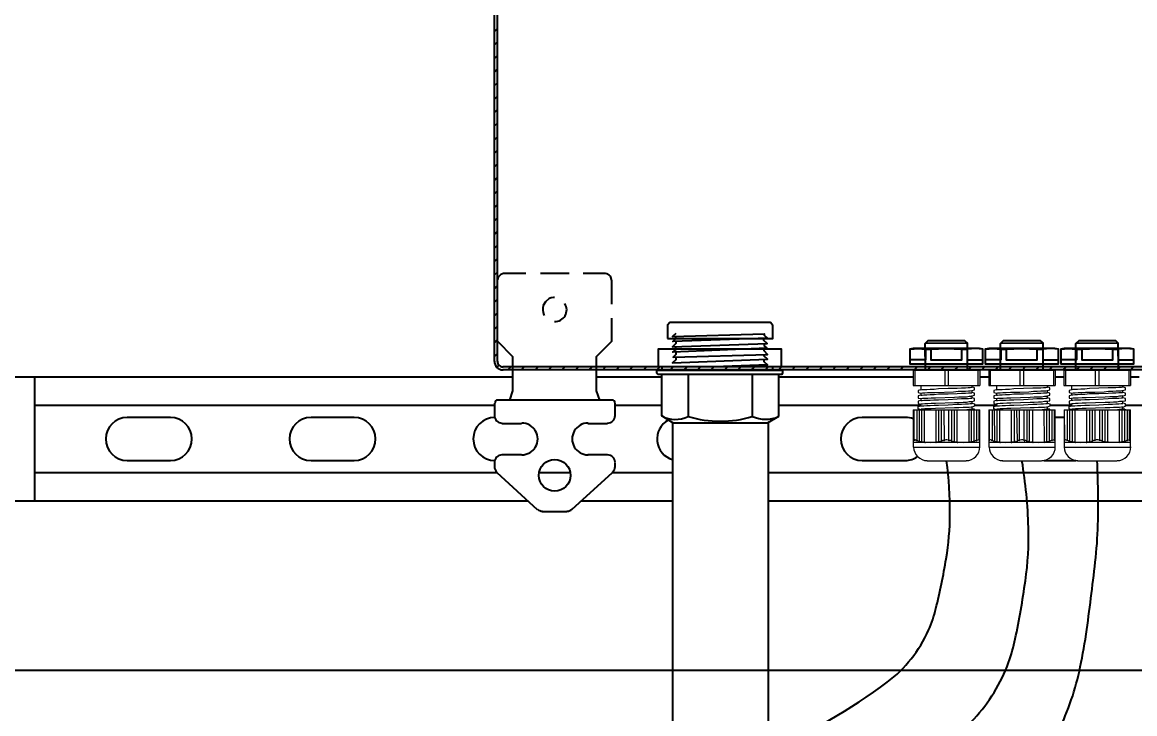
# Model space of a CAD drawing. Header units: feet. Extents: x -18 to 2540, y -48 to 1440.
# Drawn here: x 2195.452 to 2197.355, y 1385.466 to 1386.648 of the extents above; entities that cross this region are included whole.
import ezdxf
from ezdxf.enums import TextEntityAlignment as Align

# ---------------------------------------------------------------- set-up
doc = ezdxf.new("R2018")
doc.units = ezdxf.units.FT
doc.header["$MEASUREMENT"] = 0
doc.layers.get('Defpoints').update_dxf_attribs({"color": 5})
for name, color, linetype in [('E-CABL-24V', 1, '24V'), ('E-COND-PVC', 4, 'Continuous'), ('E-DETL', 7, 'Continuous'), ('E-DIM', 1, 'Continuous'), ('E-EQPM-CAB', 5, 'Continuous'), ('E-EQPM-HRDW', 230, 'Continuous'), ('G-ANNO-TEXT', 1, 'Continuous')]:
    doc.layers.add(name, color=color, linetype=linetype)
doc.styles.add('NEI-A', font='arial.ttf')
doc.linetypes.add('24V', pattern='A,1,-0.2,["24V",Standard,S=0.1,R=0,X=-0.125,Y=-0.05],-0.2', length=1.4)
doc.dimstyles.new('NEI-A', dxfattribs={"dimtxt": 0.1, "dimasz": 0.125, "dimexe": 0.0625, "dimexo": 0.0625, "dimgap": 0.0625, "dimtad": 0, "dimtih": 1, "dimtoh": 1, "dimdec": 4, "dimzin": 3, "dimdsep": 46, "dimlunit": 4, "dimtxsty": 'NEI-A', "dimcen": 0, "dimadec": 0, "dimazin": 0, "dimtfac": 0.75, "dimtdec": 4, "dimtofl": 0, "dimtmove": 0, "dimatfit": 3, "dimfxl": 1, "dimfrac": 1, "dimtolj": 1, "dimtzin": 0, "dimarcsym": 0})

# ---------------------------------------------------------------- blocks, each defined once
blk = doc.blocks.new('*D20')
at = {"layer": 'Defpoints', "color": 0, "transparency": 16777216}
for p in [(2196.151, 1389.1481), (2191.992, 1381.29), (2193.8209, 1381.29)]:
    blk.add_point(p, dxfattribs=at)
at = {"layer": 'E-DIM', "color": 0, "lineweight": -2, "transparency": 16777216}
for p, q in [((2196.0885, 1389.1481), (2191.9295, 1389.1481)), ((2191.992, 1389.0231), (2191.992, 1385.3568)), ((2191.992, 1381.415), (2191.992, 1385.0812)), ((2193.7584, 1381.29), (2191.9295, 1381.29))]:
    blk.add_line(p, q, dxfattribs=at)
at = {"layer": 'E-DIM', "color": 0, "transparency": 16777216}
for points in [[(2191.9712, 1389.0231), (2192.0128, 1389.0231), (2191.992, 1389.1481)], [(2191.9712, 1381.415), (2192.0128, 1381.415), (2191.992, 1381.29)]]:
    blk.add_solid(points, dxfattribs=at)
at = {"layer": 'E-DIM', "color": 0, "transparency": 16777216, "insert": (2191.992, 1385.219), "char_height": 0.1, "attachment_point": 5, "style": 'NEI-A'}
blk.add_mtext('\\A1;7{\\H0.75x;\\S7#8;}"', dxfattribs=at)
blk = doc.blocks.new('DETAIL_TITLE')
at = {"style": 'NEI-A', "flags": 8}
blk.add_attdef('#', text='', height=0.25, dxfattribs=at).set_placement((0.5922, -0.5109), align=Align.MIDDLE_CENTER)
at = {"lineweight": 30, "flags": 104}
blk.add_attdef('DETAIL_TITLE', text='', height=0.25, dxfattribs=at).set_placement((0.9099, -0.52514), align=Align.BOTTOM_LEFT)
at = {"style": 'NEI-A'}
for tag, p in [('SCALE:', (0.93865, -0.73792)), ('1"_=_', (1.5474, -0.73792))]:
    blk.add_attdef(tag, text='', height=0.1094, dxfattribs=at).set_placement(p, align=Align.BOTTOM_LEFT)

msp = doc.modelspace()

# ---------------------------------------------------------------- linework, layer by layer
at = {"layer": 'E-CABL-24V'}
for points in [[(2195.623227, 1383.985669, -0.0084246), (2195.625546, 1384.155801, -0.01290501), (2195.631796, 1384.266712, -0.00513104), (2195.650479, 1384.468428, -0.00879406), (2195.664654, 1384.585779, -0.08041995), (2195.731276, 1384.802462, -0.09102066), (2195.851158, 1384.963366, -0.03799067), (2195.993045, 1385.076468, -0.04612688), (2196.123934, 1385.1488, -0.00161118), (2196.299033, 1385.224787, -0.0018994), (2196.448011, 1385.288199, -0.0038689), (2196.572556, 1385.339522, 0.00310126), (2196.728027, 1385.403311, 0.06183696), (2196.931775, 1385.519717, 0.12940314), (2197.002379, 1385.608682, 0.04286453), (2197.014924, 1385.645573, 0.01917066), (2197.032529, 1385.730771, 0.04037635), (2197.039016, 1385.807144, 0.03400111), (2197.033201, 1385.897934)], [(2195.950581, 1383.985669, -0.0084246), (2195.9529, 1384.155801, -0.01290501), (2195.959149, 1384.266712, -0.00513104), (2195.977833, 1384.468428, -0.00879406), (2195.992007, 1384.585779, -0.08041995), (2196.05863, 1384.802462, -0.09102066), (2196.178511, 1384.963366, -0.03799067), (2196.318776, 1385.075174, -0.04497931), (2196.451288, 1385.1488, -0.00568032), (2196.618129, 1385.220499, 0.00602555), (2196.775365, 1385.288199, 0.00399669), (2196.889612, 1385.340128, 0.00488336), (2196.982347, 1385.384283, 0.09224003), (2197.080163, 1385.456823, 0.09975921), (2197.13909, 1385.552962, 0.03673916), (2197.150632, 1385.593473, 0.01534083), (2197.168021, 1385.692727, 0.04279396), (2197.173264, 1385.784234, 0.0343129), (2197.162211, 1385.897934)], [(2196.277934, 1383.985669, -0.0084246), (2196.280253, 1384.155801, -0.01290501), (2196.286503, 1384.266712, -0.00513104), (2196.305186, 1384.468428, -0.00879406), (2196.319361, 1384.585779, -0.08041995), (2196.390953, 1384.818627, -0.10651907), (2196.505865, 1384.963366, -0.02262789), (2196.636298, 1385.060944, -0.02203508), (2196.778641, 1385.1488, -0.00529181), (2196.907097, 1385.218697, 0.00623014), (2197.016095, 1385.278272, 0.01323042), (2197.128455, 1385.345491, 0.02579117), (2197.183257, 1385.38438, 0.11252379), (2197.224366, 1385.435428, 0.06282545), (2197.261899, 1385.54559, 0.01559396), (2197.272976, 1385.609463, 0.00814293), (2197.288356, 1385.732628, 0.02315328), (2197.292299, 1385.796509, 0.01460438), (2197.290893, 1385.897934)]]:
    msp.add_lwpolyline(points, format="xyb", dxfattribs=at)
at = {"layer": 'E-COND-PVC', "color": 111}
for points in [[(2196.564316, 1385.963254), (2196.564316, 1383.328344)], [(2196.728027, 1385.963245), (2196.728027, 1383.328344)]]:
    msp.add_lwpolyline(points, dxfattribs=at)
at = {"layer": 'E-DETL', "ltscale": 0.05}
for points in [[(2196.555734, 1386.107602), (2196.73619, 1386.107602), (2196.73619, 1386.129573), (2196.731875, 1386.134644), (2196.559852, 1386.134644), (2196.55596, 1386.130262), (2196.555734, 1386.107602)], [(2196.570314, 1386.115866), (2196.564447, 1386.11066), (2196.720937, 1386.115612), (2196.721015, 1386.113126), (2196.726679, 1386.108279), (2196.564947, 1386.102493), (2196.570087, 1386.107373), (2196.569978, 1386.110835)], [(2196.570269, 1386.102683), (2196.570344, 1386.098705), (2196.564626, 1386.093183), (2196.726486, 1386.098854), (2196.720724, 1386.104288), (2196.720589, 1386.108061)], [(2196.540618, 1386.059126), (2196.540618, 1386.089785), (2196.750466, 1386.089785), (2196.750466, 1386.059033), (2196.540618, 1386.059126)], [(2196.720918, 1386.098659), (2196.721014, 1386.094834), (2196.725835, 1386.090847), (2196.564962, 1386.083941), (2196.570403, 1386.088505), (2196.570232, 1386.09338)], [(2196.570052, 1386.084159), (2196.570081, 1386.080037), (2196.565312, 1386.075538), (2196.7268, 1386.080277), (2196.720997, 1386.086162), (2196.720992, 1386.090639)], [(2196.570099, 1386.075679), (2196.570101, 1386.070767), (2196.56462, 1386.066084), (2196.726939, 1386.071862), (2196.721048, 1386.077135), (2196.720961, 1386.080105)], [(2196.720869, 1386.071646), (2196.720869, 1386.068203), (2196.726861, 1386.062498), (2196.636326, 1386.059083)], [(2196.539254, 1386.046024), (2196.537676, 1386.047929), (2196.537675, 1386.053416)], [(2196.537675, 1386.053416), (2196.753389, 1386.053416)], [(2196.751587, 1386.046024), (2196.539254, 1386.046024)], [(2196.564811, 1385.962941), (2196.545918, 1385.974909), (2196.545918, 1386.046024)], [(2196.545991, 1386.059132), (2196.545992, 1386.053417)], [(2196.591184, 1386.046024), (2196.591184, 1385.974173)], [(2196.700924, 1386.046024), (2196.700924, 1385.974218)], [(2196.735249, 1386.05904), (2196.735249, 1386.05344)], [(2196.745739, 1386.046024), (2196.745739, 1385.974135)], [(2196.751587, 1386.046024), (2196.753389, 1386.04859), (2196.753389, 1386.053442)], [(2196.745739, 1385.974135), (2196.727532, 1385.962941)]]:
    msp.add_lwpolyline(points, dxfattribs=at)
at = {"layer": 'E-DETL'}
msp.add_lwpolyline([(2196.564811, 1385.962941), (2196.727532, 1385.962941)], dxfattribs=at)
at = {"layer": 'E-DETL', "ltscale": 0.05}
for centre, radius, start, end in [((2196.569273, 1386.01895), 0.049851, 242.062358, 296.074281), ((2196.645982, 1386.150079), 0.184243, 252.697331, 287.349594), ((2196.723421, 1386.02243), 0.053202, 244.984842, 294.803435)]:
    msp.add_arc(centre, radius, start, end, dxfattribs=at)
at = {"layer": 'E-EQPM-CAB', "lineweight": 25}
msp.add_line((2196.460843, 1386.002059), (2196.265036, 1386.002059), dxfattribs=at)
at = {"layer": 'E-EQPM-CAB', "lineweight": 0}
for p, q in [((2196.976227, 1385.985687), (2197.090175, 1385.985687)), ((2197.105237, 1385.985687), (2197.219185, 1385.985687))]:
    msp.add_line(p, q, dxfattribs=at)
at = {"layer": 'E-EQPM-CAB', "lineweight": 25}
for points in [[(2196.259797, 1386.068201), (2196.259797, 1389.133658), (2196.274204, 1389.148065), (2198.823622, 1389.148065)], [(2196.265036, 1386.068201), (2196.265036, 1389.133658)], [(2196.259797, 1386.632701), (2196.265036, 1386.63794)], [(2196.259797, 1386.60978), (2196.265036, 1386.615019)], [(2196.259797, 1386.586205), (2196.265036, 1386.591444)], [(2196.259797, 1386.563285), (2196.265036, 1386.568524)], [(2196.259797, 1386.540364), (2196.265036, 1386.544948)], [(2196.259797, 1386.516789), (2196.265036, 1386.522028)], [(2196.259797, 1386.493868), (2196.265036, 1386.499107)], [(2196.259797, 1386.470948), (2196.265036, 1386.475532)], [(2196.259797, 1386.447372), (2196.265036, 1386.452611)], [(2196.259797, 1386.424452), (2196.265036, 1386.429691)], [(2196.259797, 1386.400876), (2196.265036, 1386.406115)], [(2196.259797, 1386.377956), (2196.265036, 1386.383195)], [(2196.259797, 1386.355035), (2196.265036, 1386.360274)], [(2196.259797, 1386.33146), (2196.265036, 1386.336699)], [(2196.259797, 1386.308539), (2196.265036, 1386.313778)], [(2196.259797, 1386.285619), (2196.265036, 1386.290858)], [(2196.259797, 1386.262043), (2196.265036, 1386.267282)], [(2196.259797, 1386.239123), (2196.265036, 1386.244362)], [(2196.259797, 1386.216202), (2196.265036, 1386.220786)], [(2196.313496, 1386.218822), (2196.275514, 1386.218822), (2196.273549, 1386.218167), (2196.27093, 1386.216857), (2196.26962, 1386.215547), (2196.267655, 1386.214238), (2196.266346, 1386.212273), (2196.265036, 1386.208344)], [(2196.387497, 1386.218822), (2196.338382, 1386.218822)], [(2196.460843, 1386.166432), (2196.460843, 1386.205724), (2196.460188, 1386.208344), (2196.458878, 1386.212273), (2196.457568, 1386.214238), (2196.456259, 1386.215547), (2196.452329, 1386.218167), (2196.44971, 1386.218822), (2196.411727, 1386.218822)], [(2196.259797, 1386.192627), (2196.265036, 1386.197866)], [(2196.362612, 1386.177565), (2196.360647, 1386.177565), (2196.356718, 1386.17691), (2196.353444, 1386.1756), (2196.346895, 1386.170361), (2196.342966, 1386.163812), (2196.342311, 1386.159883), (2196.342311, 1386.155954), (2196.342966, 1386.152025), (2196.344275, 1386.148096), (2196.34493, 1386.146786)], [(2196.259797, 1386.169706), (2196.265036, 1386.174945)], [(2196.259797, 1386.146131), (2196.265036, 1386.15137)], [(2196.434648, 1386.076714), (2196.460843, 1386.102909), (2196.460843, 1386.142202)], [(2196.259797, 1386.12321), (2196.265036, 1386.128449)], [(2196.259797, 1386.10029), (2196.265036, 1386.105529)], [(2196.265036, 1386.102909), (2196.290576, 1386.076714)], [(2196.259797, 1386.076714), (2196.265036, 1386.081953)], [(2197.08952, 1386.090467), (2196.976227, 1386.090467), (2196.970333, 1386.089157), (2196.970333, 1386.064272), (2197.095414, 1386.064272), (2197.095414, 1386.089157), (2197.08952, 1386.090467)], [(2196.970333, 1386.089157), (2196.977537, 1386.089812), (2196.984086, 1386.090467), (2196.997183, 1386.089157), (2197.006351, 1386.089157), (2197.006351, 1386.070821), (2197.059396, 1386.070821), (2197.059396, 1386.089157), (2197.068564, 1386.089157), (2197.068564, 1386.070821), (2197.095414, 1386.070821)], [(2196.997183, 1386.089157), (2196.997183, 1386.070821), (2196.970333, 1386.070821)], [(2196.997183, 1386.053794), (2196.996528, 1386.09898)], [(2197.006351, 1386.089157), (2197.019449, 1386.089812), (2197.033201, 1386.090467), (2197.059396, 1386.089157)], [(2197.095414, 1386.089157), (2197.082316, 1386.090467), (2197.075768, 1386.089812), (2197.068564, 1386.089157)], [(2197.069219, 1386.053794), (2197.069219, 1386.099635)], [(2197.21853, 1386.090467), (2197.105237, 1386.090467), (2197.099343, 1386.089157), (2197.099343, 1386.064272), (2197.224424, 1386.064272), (2197.224424, 1386.089157), (2197.21853, 1386.090467)], [(2197.099343, 1386.089157), (2197.105892, 1386.089812), (2197.113095, 1386.090467), (2197.126193, 1386.089157), (2197.135361, 1386.089157), (2197.135361, 1386.070821), (2197.188406, 1386.070821), (2197.188406, 1386.089157), (2197.197574, 1386.089157), (2197.197574, 1386.070821), (2197.224424, 1386.070821)], [(2197.126193, 1386.089157), (2197.126193, 1386.070821), (2197.099343, 1386.070821)], [(2197.125538, 1386.053794), (2197.125538, 1386.09898)], [(2197.135361, 1386.089157), (2197.148458, 1386.089812), (2197.162211, 1386.090467), (2197.188406, 1386.089157)], [(2197.224424, 1386.089157), (2197.211326, 1386.090467), (2197.204123, 1386.089812), (2197.197574, 1386.089157)], [(2197.198229, 1386.053794), (2197.198229, 1386.099635)], [(2197.34754, 1386.090467), (2197.234247, 1386.090467), (2197.228353, 1386.089157), (2197.228353, 1386.064272), (2197.353433, 1386.064272), (2197.353433, 1386.089157), (2197.34754, 1386.090467)], [(2197.228353, 1386.089157), (2197.24145, 1386.090467), (2197.247999, 1386.089812), (2197.255203, 1386.089157), (2197.264371, 1386.089157), (2197.264371, 1386.070821), (2197.317415, 1386.070821), (2197.317415, 1386.089157), (2197.326584, 1386.089157), (2197.326584, 1386.070821), (2197.353433, 1386.070821)], [(2197.255203, 1386.089157), (2197.255203, 1386.070821), (2197.228353, 1386.070821)], [(2197.254548, 1386.053794), (2197.254548, 1386.09898)], [(2197.264371, 1386.089157), (2197.290566, 1386.090467), (2197.304318, 1386.089812), (2197.317415, 1386.089157)], [(2197.327239, 1386.053794), (2197.326584, 1386.099635)], [(2197.353433, 1386.089157), (2197.346885, 1386.089812), (2197.339681, 1386.090467), (2197.326584, 1386.089157)], [(2196.290576, 1386.076714), (2196.290576, 1386.017776), (2196.285337, 1386.002059)], [(2196.439887, 1386.002059), (2196.434648, 1386.017776), (2196.434648, 1386.076714)], [(2196.263726, 1386.058378), (2196.267655, 1386.061652)], [(2198.823622, 1386.059033), (2196.274204, 1386.059033)], [(2198.823622, 1386.053794), (2196.274204, 1386.053794)], [(2196.282717, 1386.053794), (2196.287956, 1386.059033)], [(2196.305638, 1386.053794), (2196.310877, 1386.059033)], [(2196.329213, 1386.053794), (2196.334452, 1386.059033)], [(2196.352134, 1386.053794), (2196.357373, 1386.059033)], [(2196.375054, 1386.053794), (2196.380293, 1386.059033)], [(2196.39863, 1386.053794), (2196.403869, 1386.059033)], [(2196.42155, 1386.053794), (2196.426789, 1386.059033)], [(2196.445126, 1386.053794), (2196.44971, 1386.059033)], [(2196.468046, 1386.053794), (2196.473285, 1386.059033)], [(2196.490967, 1386.053794), (2196.496206, 1386.059033)], [(2196.514542, 1386.053794), (2196.519781, 1386.059033)], [(2196.537463, 1386.053794), (2196.542702, 1386.059033)], [(2196.560383, 1386.053794), (2196.565622, 1386.059033)], [(2196.583959, 1386.053794), (2196.589198, 1386.059033)], [(2196.606879, 1386.053794), (2196.612118, 1386.059033)], [(2196.6298, 1386.053794), (2196.635039, 1386.059033)], [(2196.653375, 1386.053794), (2196.658614, 1386.059033)], [(2196.676296, 1386.053794), (2196.681535, 1386.059033)], [(2196.699216, 1386.053794), (2196.704455, 1386.059033)], [(2196.722791, 1386.053794), (2196.72803, 1386.059033)], [(2196.745712, 1386.053794), (2196.750951, 1386.059033)], [(2196.769287, 1386.053794), (2196.773872, 1386.059033)], [(2196.792208, 1386.053794), (2196.797447, 1386.059033)], [(2196.815128, 1386.053794), (2196.820367, 1386.059033)], [(2196.838704, 1386.053794), (2196.843288, 1386.059033)], [(2196.861624, 1386.053794), (2196.866863, 1386.059033)], [(2196.884545, 1386.053794), (2196.889784, 1386.059033)], [(2196.907465, 1386.053794), (2196.912704, 1386.059033)], [(2196.931041, 1386.053794), (2196.93628, 1386.059033)], [(2196.953961, 1386.053794), (2196.9592, 1386.059033)], [(2196.977537, 1386.053794), (2196.982776, 1386.059033)], [(2197.000457, 1386.053794), (2197.005696, 1386.059033)], [(2197.023378, 1386.053794), (2197.028617, 1386.059033)], [(2197.046953, 1386.053794), (2197.052192, 1386.059033)], [(2197.069874, 1386.053794), (2197.075113, 1386.059033)], [(2197.093449, 1386.053794), (2197.098033, 1386.059033)], [(2197.11637, 1386.053794), (2197.121609, 1386.059033)], [(2197.13929, 1386.053794), (2197.144529, 1386.059033)], [(2197.162866, 1386.053794), (2197.16745, 1386.059033)], [(2197.185786, 1386.053794), (2197.191025, 1386.059033)], [(2197.208707, 1386.053794), (2197.213946, 1386.059033)], [(2197.232282, 1386.053794), (2197.237521, 1386.059033)], [(2197.255203, 1386.053794), (2197.260442, 1386.059033)], [(2197.278123, 1386.053794), (2197.283362, 1386.059033)], [(2197.301699, 1386.053794), (2197.306938, 1386.059033)], [(2197.324619, 1386.053794), (2197.329858, 1386.059033)], [(2197.34754, 1386.053794), (2197.352779, 1386.059033)], [(2196.259797, 1385.99682), (2196.259797, 1385.975209)], [(2196.466082, 1385.975209), (2196.466082, 1385.99682)], [(2196.272239, 1385.962112), (2196.306293, 1385.962112)], [(2196.419586, 1385.962112), (2196.452984, 1385.962112)], [(2196.259797, 1385.895315), (2196.259797, 1385.888111)], [(2196.306293, 1385.908412), (2196.272239, 1385.908412)], [(2196.452984, 1385.908412), (2196.419586, 1385.908412)], [(2196.466082, 1385.888111), (2196.466082, 1385.895315)], [(2196.263726, 1385.878288), (2196.333143, 1385.814766)], [(2196.392081, 1385.814766), (2196.461497, 1385.878288)], [(2196.341656, 1385.811491), (2196.383568, 1385.811491)]]:
    msp.add_lwpolyline(points, dxfattribs=at)
for points in [[(2197.069219, 1386.099635), (2196.996528, 1386.09898), (2197.001767, 1386.104219), (2197.06398, 1386.104219)], [(2197.198229, 1386.099635), (2197.125538, 1386.09898), (2197.130777, 1386.104219), (2197.19299, 1386.104219)], [(2197.326584, 1386.099635), (2197.254548, 1386.09898), (2197.259787, 1386.104219), (2197.322, 1386.104219)]]:
    msp.add_lwpolyline(points, close=True, dxfattribs=at)
at = {"layer": 'E-EQPM-CAB', "lineweight": 0}
for points in [[(2196.712968, 1386.053794), (2196.579374, 1386.053794)], [(2197.03582, 1386.052484), (2196.976227, 1386.052484), (2196.976227, 1386.026944), (2197.090175, 1386.026944)], [(2197.0869, 1386.053794), (2196.978847, 1386.053794)], [(2196.978847, 1386.052484), (2196.978847, 1386.026944)], [(2197.030581, 1386.026944), (2197.030581, 1386.052484)], [(2197.03582, 1386.052484), (2197.0869, 1386.053139), (2197.0869, 1386.026944)], [(2197.03582, 1386.052484), (2197.03582, 1386.026944)], [(2197.0869, 1386.053139), (2197.090175, 1386.053139), (2197.090175, 1386.026944)], [(2197.16483, 1386.052484), (2197.105237, 1386.052484), (2197.105237, 1386.026944), (2197.219185, 1386.026944)], [(2197.21591, 1386.053794), (2197.107856, 1386.053794)], [(2197.107856, 1386.052484), (2197.107856, 1386.026944)], [(2197.158936, 1386.026944), (2197.158936, 1386.052484)], [(2197.16483, 1386.052484), (2197.21591, 1386.053139), (2197.21591, 1386.026944)], [(2197.16483, 1386.052484), (2197.16483, 1386.026944)], [(2197.21591, 1386.053139), (2197.219185, 1386.053139), (2197.219185, 1386.026944)], [(2197.29384, 1386.052484), (2197.233592, 1386.052484), (2197.233592, 1386.026944), (2197.34754, 1386.026944)], [(2197.34492, 1386.053794), (2197.236866, 1386.053794)], [(2197.236866, 1386.052484), (2197.236866, 1386.026944)], [(2197.287946, 1386.026944), (2197.287946, 1386.052484)], [(2197.29384, 1386.052484), (2197.34492, 1386.053139), (2197.34492, 1386.026944)], [(2197.29384, 1386.052484), (2197.29384, 1386.026944)], [(2197.34492, 1386.053139), (2197.34754, 1386.053139), (2197.34754, 1386.026944)], [(2196.989324, 1386.026944), (2196.989324, 1386.019741), (2196.98474, 1386.018431), (2196.98474, 1386.015157), (2196.989324, 1386.013847), (2196.989324, 1386.010572), (2196.991289, 1386.010572), (2196.994563, 1386.011227), (2196.999148, 1386.011227), (2197.005041, 1386.011882), (2197.012245, 1386.011882), (2197.019449, 1386.012537), (2197.03582, 1386.012537), (2197.051537, 1386.013192), (2197.058741, 1386.013847), (2197.06529, 1386.013847), (2197.070529, 1386.014502), (2197.076422, 1386.014502), (2197.077077, 1386.015157)], [(2196.989324, 1386.019741), (2196.991289, 1386.020395), (2196.999148, 1386.020395), (2197.005041, 1386.02105), (2197.012245, 1386.02105), (2197.019449, 1386.021705), (2197.03582, 1386.02236), (2197.051537, 1386.02236), (2197.058741, 1386.023015), (2197.06529, 1386.023015), (2197.069874, 1386.02367), (2197.073803, 1386.02367), (2197.076422, 1386.024325), (2197.077077, 1386.024325), (2197.077077, 1386.026944)], [(2196.989324, 1386.013847), (2196.989979, 1386.013847), (2196.991944, 1386.014502), (2196.995873, 1386.014502), (2197.000457, 1386.015157), (2197.013555, 1386.015157), (2197.044989, 1386.016466), (2197.052847, 1386.017121), (2197.06529, 1386.017121), (2197.070529, 1386.017776), (2197.073803, 1386.017776), (2197.076422, 1386.018431), (2197.081007, 1386.019741), (2197.081007, 1386.023015), (2197.079697, 1386.02367), (2197.077077, 1386.024325)], [(2197.118334, 1386.026944), (2197.118334, 1386.019741), (2197.11375, 1386.018431), (2197.11375, 1386.015157), (2197.118334, 1386.013847), (2197.118334, 1386.010572), (2197.120299, 1386.010572), (2197.123573, 1386.011227), (2197.128157, 1386.011227), (2197.134051, 1386.011882), (2197.1406, 1386.011882), (2197.148458, 1386.012537), (2197.16483, 1386.012537), (2197.180547, 1386.013192), (2197.187751, 1386.013847), (2197.194299, 1386.013847), (2197.198884, 1386.014502), (2197.205432, 1386.014502), (2197.206087, 1386.015157)], [(2197.118334, 1386.019741), (2197.120299, 1386.020395), (2197.128157, 1386.020395), (2197.134051, 1386.02105), (2197.1406, 1386.02105), (2197.148458, 1386.021705), (2197.16483, 1386.02236), (2197.180547, 1386.023015), (2197.194299, 1386.023015), (2197.198884, 1386.02367), (2197.202813, 1386.02367), (2197.205432, 1386.024325), (2197.206087, 1386.024325), (2197.206087, 1386.026944)], [(2197.118334, 1386.013847), (2197.118989, 1386.013847), (2197.120954, 1386.014502), (2197.124883, 1386.014502), (2197.129467, 1386.015157), (2197.135361, 1386.015157), (2197.142565, 1386.015811), (2197.158282, 1386.015811), (2197.173998, 1386.016466), (2197.181857, 1386.017121), (2197.188406, 1386.017121), (2197.194299, 1386.017776), (2197.202813, 1386.017776), (2197.205432, 1386.018431), (2197.210016, 1386.019741), (2197.210016, 1386.023015), (2197.208707, 1386.02367), (2197.206087, 1386.024325)], [(2197.334442, 1386.026944), (2197.334442, 1386.024325), (2197.333787, 1386.024325), (2197.331823, 1386.02367), (2197.327893, 1386.02367), (2197.322654, 1386.023015), (2197.309557, 1386.023015), (2197.29384, 1386.02236), (2197.277468, 1386.021705), (2197.26961, 1386.02105), (2197.263061, 1386.02105), (2197.257167, 1386.020395), (2197.249309, 1386.020395), (2197.247344, 1386.019741), (2197.24276, 1386.018431), (2197.24276, 1386.015157), (2197.246689, 1386.013847), (2197.246689, 1386.010572)], [(2197.246689, 1386.026944), (2197.246689, 1386.019741)], [(2197.246689, 1386.013847), (2197.247344, 1386.013847), (2197.249964, 1386.014502), (2197.253238, 1386.014502), (2197.258477, 1386.015157), (2197.264371, 1386.015157), (2197.27092, 1386.015811), (2197.286636, 1386.015811), (2197.303008, 1386.016466), (2197.310212, 1386.017121), (2197.317415, 1386.017121), (2197.323309, 1386.017776), (2197.331823, 1386.017776), (2197.333787, 1386.018431), (2197.339026, 1386.019741), (2197.339026, 1386.023015), (2197.337716, 1386.02367), (2197.334442, 1386.024325)], [(2196.989324, 1386.010572), (2196.98474, 1386.009263), (2196.98474, 1386.005333), (2196.989324, 1386.004679), (2196.989324, 1386.001404), (2196.991289, 1386.001404), (2196.994563, 1386.002059), (2197.005041, 1386.002059), (2197.01159, 1386.002714), (2197.019449, 1386.002714), (2197.03582, 1386.003369), (2197.051537, 1386.004024), (2197.058741, 1386.004679), (2197.070529, 1386.004679), (2197.073803, 1386.005333), (2197.076422, 1386.005333), (2197.077077, 1386.005988)], [(2196.989324, 1386.004679), (2196.989979, 1386.004679), (2196.991944, 1386.005333), (2197.001112, 1386.005333), (2197.007006, 1386.005988), (2197.01421, 1386.005988), (2197.046953, 1386.007298), (2197.054157, 1386.007953), (2197.067254, 1386.007953), (2197.071838, 1386.008608), (2197.075113, 1386.008608), (2197.076422, 1386.009263), (2197.081007, 1386.010572), (2197.081007, 1386.013847), (2197.077077, 1386.015157), (2197.077077, 1386.018431)], [(2196.989324, 1385.991581), (2196.989324, 1385.99551), (2196.991944, 1385.99551), (2196.995873, 1385.996165), (2197.001112, 1385.996165), (2197.007006, 1385.99682), (2197.01421, 1385.99682), (2197.046953, 1385.99813), (2197.054157, 1385.99813), (2197.06136, 1385.998785), (2197.067254, 1385.998785), (2197.071838, 1385.99944), (2197.076422, 1385.99944), (2197.081007, 1386.000749), (2197.081007, 1386.004679), (2197.077077, 1386.005988), (2197.077077, 1386.009263)], [(2197.118334, 1386.010572), (2197.11375, 1386.009263), (2197.11375, 1386.005333), (2197.118334, 1386.004679), (2197.118334, 1386.001404), (2197.120299, 1386.001404), (2197.123573, 1386.002059), (2197.134051, 1386.002059), (2197.1406, 1386.002714), (2197.148458, 1386.002714), (2197.16483, 1386.003369), (2197.180547, 1386.004024), (2197.187751, 1386.004679), (2197.198884, 1386.004679), (2197.202813, 1386.005333), (2197.205432, 1386.005333), (2197.206087, 1386.005988)], [(2197.118334, 1386.004679), (2197.118989, 1386.004679), (2197.120954, 1386.005333), (2197.130122, 1386.005333), (2197.136016, 1386.005988), (2197.143219, 1386.005988), (2197.175963, 1386.007298), (2197.183167, 1386.007953), (2197.195609, 1386.007953), (2197.200848, 1386.008608), (2197.204123, 1386.008608), (2197.205432, 1386.009263), (2197.210016, 1386.010572), (2197.210016, 1386.013847), (2197.206087, 1386.015157), (2197.206087, 1386.018431)], [(2197.205432, 1386.000094), (2197.210016, 1386.000749), (2197.210016, 1386.004679), (2197.206087, 1386.005988), (2197.206087, 1386.009263)], [(2197.334442, 1386.015157), (2197.333787, 1386.014502), (2197.327893, 1386.014502), (2197.322654, 1386.013847), (2197.316761, 1386.013847), (2197.309557, 1386.013192), (2197.29384, 1386.012537), (2197.277468, 1386.012537), (2197.26961, 1386.011882), (2197.263061, 1386.011882), (2197.257167, 1386.011227), (2197.252583, 1386.011227), (2197.249309, 1386.010572), (2197.247344, 1386.010572), (2197.24276, 1386.009263), (2197.24276, 1386.005333), (2197.246689, 1386.004679), (2197.246689, 1386.001404)], [(2197.334442, 1385.990271), (2197.332478, 1385.990271), (2197.329203, 1385.989616), (2197.318725, 1385.989616), (2197.312176, 1385.988962), (2197.304318, 1385.988962), (2197.287946, 1385.988307), (2197.272229, 1385.987652), (2197.265026, 1385.987652), (2197.258477, 1385.986997), (2197.253893, 1385.986997), (2197.249964, 1385.986342), (2197.247344, 1385.986342), (2197.246689, 1385.985687), (2197.24276, 1385.986997), (2197.24276, 1385.990926), (2197.247344, 1385.992236), (2197.252583, 1385.992236), (2197.257167, 1385.992891), (2197.263061, 1385.992891), (2197.26961, 1385.993546), (2197.277468, 1385.993546), (2197.29384, 1385.994201), (2197.309557, 1385.994855), (2197.316761, 1385.994855), (2197.322654, 1385.99551), (2197.327893, 1385.99551), (2197.331823, 1385.996165), (2197.334442, 1385.996165), (2197.334442, 1386.000094), (2197.339026, 1386.000749), (2197.339026, 1386.004679), (2197.334442, 1386.005988), (2197.334442, 1386.009263), (2197.332478, 1386.008608), (2197.329203, 1386.008608), (2197.324619, 1386.007953), (2197.312176, 1386.007953), (2197.304318, 1386.007298), (2197.287946, 1386.006643), (2197.272229, 1386.005988), (2197.265026, 1386.005988), (2197.258477, 1386.005333), (2197.249964, 1386.005333), (2197.247344, 1386.004679), (2197.246689, 1386.004679)], [(2197.334442, 1386.005988), (2197.333787, 1386.005333), (2197.331823, 1386.005333), (2197.327893, 1386.004679), (2197.316761, 1386.004679), (2197.309557, 1386.004024), (2197.293185, 1386.003369), (2197.277468, 1386.002714), (2197.26961, 1386.002714), (2197.263061, 1386.002059), (2197.251928, 1386.002059), (2197.249309, 1386.001404), (2197.247344, 1386.001404), (2197.24276, 1386.000094), (2197.24276, 1385.996165), (2197.246689, 1385.994855)], [(2197.334442, 1386.009263), (2197.339026, 1386.010572), (2197.339026, 1386.013847), (2197.334442, 1386.015157), (2197.334442, 1386.018431)], [(2196.989324, 1386.001404), (2196.98474, 1386.000094), (2196.98474, 1385.996165), (2196.989324, 1385.994855)], [(2197.077077, 1385.99682), (2197.081007, 1385.99551), (2197.081007, 1385.991581), (2197.076422, 1385.990271), (2197.075113, 1385.990271), (2197.071838, 1385.989616), (2197.06136, 1385.989616), (2197.054157, 1385.988962), (2197.046953, 1385.988962), (2197.01421, 1385.987652), (2197.007006, 1385.986997), (2196.995873, 1385.986997), (2196.992599, 1385.986342), (2196.989979, 1385.986342), (2196.989324, 1385.985687), (2196.98474, 1385.986997), (2196.98474, 1385.990926), (2196.989324, 1385.992236), (2196.994563, 1385.992236), (2196.999148, 1385.992891), (2197.005041, 1385.992891), (2197.012245, 1385.993546), (2197.019449, 1385.993546), (2197.03582, 1385.994201), (2197.051537, 1385.994855), (2197.058741, 1385.994855), (2197.06529, 1385.99551), (2197.070529, 1385.99551), (2197.073803, 1385.996165), (2197.077077, 1385.996165), (2197.077077, 1386.000094)], [(2197.06398, 1385.985687), (2197.071184, 1385.986342), (2197.073803, 1385.986342), (2197.075768, 1385.986997), (2197.077077, 1385.986997)], [(2197.081007, 1385.985687), (2197.081007, 1385.986342), (2197.077077, 1385.986997), (2197.077077, 1385.990271)], [(2197.118334, 1386.001404), (2197.11375, 1386.000094), (2197.11375, 1385.996165), (2197.118334, 1385.994855)], [(2197.206087, 1385.99682), (2197.210016, 1385.99551), (2197.210016, 1385.991581), (2197.205432, 1385.990271), (2197.204123, 1385.990271), (2197.200848, 1385.989616), (2197.19037, 1385.989616), (2197.183167, 1385.988962), (2197.175963, 1385.988962), (2197.143219, 1385.987652), (2197.136016, 1385.987652), (2197.130122, 1385.986997), (2197.124883, 1385.986997), (2197.120954, 1385.986342), (2197.118989, 1385.986342), (2197.118334, 1385.985687), (2197.11375, 1385.986997), (2197.11375, 1385.990926), (2197.118334, 1385.992236), (2197.123573, 1385.992236), (2197.128157, 1385.992891), (2197.134051, 1385.992891), (2197.1406, 1385.993546), (2197.148458, 1385.993546), (2197.16483, 1385.994201), (2197.180547, 1385.994855), (2197.187751, 1385.994855), (2197.194299, 1385.99551), (2197.198884, 1385.99551), (2197.202813, 1385.996165), (2197.206087, 1385.996165), (2197.206087, 1386.000094)], [(2197.205432, 1385.99944), (2197.200848, 1385.99944), (2197.195609, 1385.998785), (2197.19037, 1385.998785), (2197.183167, 1385.99813), (2197.175963, 1385.99813), (2197.143219, 1385.99682), (2197.136016, 1385.99682), (2197.130122, 1385.996165), (2197.124883, 1385.996165), (2197.120954, 1385.99551), (2197.118334, 1385.99551), (2197.118334, 1385.991581)], [(2197.19299, 1385.985687), (2197.200193, 1385.986342), (2197.202813, 1385.986342), (2197.204777, 1385.986997), (2197.206087, 1385.986997)], [(2197.210016, 1385.985687), (2197.210016, 1385.986342), (2197.206087, 1385.986997), (2197.206087, 1385.990271)], [(2197.334442, 1385.99944), (2197.329203, 1385.99944), (2197.324619, 1385.998785), (2197.318725, 1385.998785), (2197.312176, 1385.99813), (2197.304318, 1385.99813), (2197.287946, 1385.997475), (2197.272229, 1385.99682), (2197.265026, 1385.99682), (2197.258477, 1385.996165), (2197.253893, 1385.996165), (2197.249964, 1385.99551), (2197.246689, 1385.99551), (2197.246689, 1385.991581)], [(2197.322, 1385.985687), (2197.328548, 1385.986342), (2197.331168, 1385.986342), (2197.333132, 1385.986997), (2197.334442, 1385.986997)], [(2197.338371, 1385.985687), (2197.338371, 1385.986342), (2197.334442, 1385.986997), (2197.334442, 1385.990271), (2197.339026, 1385.991581), (2197.339026, 1385.99551), (2197.334442, 1385.99682)], [(2197.339026, 1385.985687), (2197.339026, 1385.986342)], [(2196.976227, 1385.985687), (2196.976227, 1385.92151), (2197.090175, 1385.92151)], [(2196.977537, 1385.934607), (2196.977537, 1385.985687)], [(2196.982776, 1385.933297), (2196.984086, 1385.932643), (2196.98605, 1385.931333), (2196.986705, 1385.931333), (2196.986705, 1385.985687)], [(2196.98736, 1385.931333), (2196.98867, 1385.931333), (2196.990634, 1385.930023), (2196.990634, 1385.985687)], [(2197.028617, 1385.985687), (2197.029272, 1385.932643)], [(2197.03713, 1385.932643), (2197.03713, 1385.985687)], [(2197.041714, 1385.985687), (2197.041714, 1385.931333)], [(2197.046298, 1385.985687), (2197.046298, 1385.930023)], [(2197.050882, 1385.985687), (2197.050882, 1385.929368)], [(2197.071184, 1385.985687), (2197.071184, 1385.929368)], [(2197.075113, 1385.985687), (2197.075113, 1385.930023), (2197.075768, 1385.930023), (2197.077732, 1385.931333), (2197.079042, 1385.931988)], [(2197.079697, 1385.985687), (2197.079697, 1385.931333), (2197.080352, 1385.931333), (2197.081661, 1385.932643), (2197.083626, 1385.933297)], [(2197.084281, 1385.985687), (2197.084281, 1385.932643), (2197.084936, 1385.932643), (2197.084936, 1385.933297), (2197.088865, 1385.934607), (2197.08952, 1385.934607), (2197.090175, 1385.933952), (2197.088865, 1385.933297), (2197.088865, 1385.932643)], [(2197.088865, 1385.934607), (2197.088865, 1385.985687)], [(2197.090175, 1385.92151), (2197.090175, 1385.985687)], [(2197.105237, 1385.985687), (2197.105237, 1385.92151), (2197.219185, 1385.92151)], [(2197.106547, 1385.934607), (2197.106547, 1385.985687)], [(2197.111786, 1385.933297), (2197.113095, 1385.932643), (2197.11506, 1385.931333), (2197.115715, 1385.931333), (2197.11506, 1385.985687)], [(2197.115715, 1385.931988), (2197.117679, 1385.931333), (2197.119644, 1385.930023), (2197.119644, 1385.985687)], [(2197.144529, 1385.929368), (2197.144529, 1385.985687)], [(2197.153043, 1385.985687), (2197.153697, 1385.931333)], [(2197.157627, 1385.985687), (2197.157627, 1385.932643), (2197.158936, 1385.933952), (2197.161556, 1385.934607), (2197.162866, 1385.934607), (2197.16483, 1385.933952), (2197.16614, 1385.933297)], [(2197.16614, 1385.932643), (2197.16614, 1385.985687)], [(2197.170724, 1385.985687), (2197.170724, 1385.931333)], [(2197.172689, 1385.931988), (2197.174653, 1385.931333), (2197.175308, 1385.930023), (2197.175308, 1385.985687)], [(2197.179892, 1385.985687), (2197.179892, 1385.929368)], [(2197.199538, 1385.985687), (2197.200193, 1385.929368)], [(2197.204123, 1385.985687), (2197.204123, 1385.930023), (2197.204777, 1385.930023), (2197.206087, 1385.931333), (2197.208052, 1385.931988)], [(2197.208707, 1385.985687), (2197.208707, 1385.931333), (2197.209362, 1385.931333), (2197.210671, 1385.932643), (2197.212636, 1385.933297)], [(2197.213291, 1385.985687), (2197.213291, 1385.932643), (2197.213946, 1385.933297), (2197.217875, 1385.934607)], [(2197.217875, 1385.932643), (2197.217875, 1385.933297), (2197.219185, 1385.933952), (2197.21853, 1385.934607), (2197.217875, 1385.934607), (2197.217875, 1385.985687)], [(2197.219185, 1385.92151), (2197.219185, 1385.985687)], [(2197.234247, 1385.985687), (2197.234247, 1385.92151), (2197.34754, 1385.92151)], [(2197.234247, 1385.985687), (2197.34754, 1385.985687)], [(2197.239486, 1385.985687), (2197.239486, 1385.932643), (2197.238831, 1385.933297), (2197.236866, 1385.933952), (2197.235556, 1385.934607), (2197.234247, 1385.934607)], [(2197.235556, 1385.934607), (2197.234902, 1385.985687)], [(2197.240141, 1385.933297), (2197.242105, 1385.932643), (2197.24407, 1385.931333), (2197.24407, 1385.985687)], [(2197.244725, 1385.931988), (2197.246689, 1385.931333), (2197.248654, 1385.930023), (2197.248654, 1385.985687)], [(2197.277468, 1385.985687), (2197.277468, 1385.930023), (2197.278123, 1385.931333), (2197.280088, 1385.931988)], [(2197.282052, 1385.985687), (2197.282052, 1385.931333), (2197.282707, 1385.932643), (2197.284672, 1385.933297)], [(2197.286636, 1385.985687), (2197.286636, 1385.932643)], [(2197.29515, 1385.932643), (2197.29515, 1385.985687)], [(2197.297114, 1385.933297), (2197.299079, 1385.932643), (2197.299734, 1385.931333), (2197.299734, 1385.985687)], [(2197.301699, 1385.931988), (2197.303663, 1385.931333), (2197.304318, 1385.930023), (2197.304318, 1385.985687)], [(2197.328548, 1385.985687), (2197.328548, 1385.929368)], [(2197.333132, 1385.985687), (2197.333132, 1385.930023), (2197.335097, 1385.931333), (2197.337062, 1385.931988)], [(2197.337716, 1385.985687), (2197.337716, 1385.931333), (2197.339681, 1385.932643), (2197.341646, 1385.933297)], [(2197.342301, 1385.985687), (2197.342301, 1385.932643), (2197.342955, 1385.933297), (2197.34492, 1385.933952), (2197.34623, 1385.934607)], [(2197.34754, 1385.92151), (2197.34754, 1385.985687)], [(2197.090175, 1385.929368), (2196.976227, 1385.929368)], [(2196.995873, 1385.930023), (2197.005041, 1385.929368), (2197.013555, 1385.930023)], [(2197.019449, 1385.930023), (2197.020103, 1385.930023), (2197.020758, 1385.931333), (2197.022723, 1385.931988)], [(2197.024033, 1385.931333), (2197.024688, 1385.931333), (2197.025342, 1385.932643), (2197.026652, 1385.933297)], [(2197.028617, 1385.932643), (2197.029272, 1385.932643), (2197.029272, 1385.933297), (2197.030581, 1385.933952), (2197.032546, 1385.934607), (2197.033856, 1385.934607), (2197.03582, 1385.933952), (2197.03713, 1385.933297)], [(2197.03713, 1385.932643), (2197.037785, 1385.932643)], [(2197.043679, 1385.931988), (2197.045643, 1385.931333), (2197.046298, 1385.930023), (2197.046953, 1385.930023)], [(2197.052847, 1385.930023), (2197.06136, 1385.929368), (2197.070529, 1385.930023)], [(2197.219185, 1385.929368), (2197.105237, 1385.929368)], [(2197.124883, 1385.930023), (2197.133396, 1385.929368), (2197.142565, 1385.930023)], [(2197.148458, 1385.930023), (2197.149113, 1385.930023), (2197.149768, 1385.931333), (2197.151078, 1385.931988)], [(2197.16614, 1385.932643), (2197.166795, 1385.932643)], [(2197.181857, 1385.930023), (2197.19037, 1385.929368), (2197.199538, 1385.930023)], [(2197.234247, 1385.933952), (2197.234902, 1385.933297), (2197.234902, 1385.932643)], [(2197.34754, 1385.929368), (2197.234247, 1385.929368)], [(2197.253893, 1385.930023), (2197.262406, 1385.929368), (2197.27092, 1385.930023)], [(2197.286636, 1385.933297), (2197.287946, 1385.933952), (2197.289911, 1385.934607), (2197.291875, 1385.934607), (2197.29384, 1385.933952), (2197.29515, 1385.933297)], [(2196.999802, 1385.897934), (2197.066599, 1385.897934)], [(2197.128812, 1385.897934), (2197.195609, 1385.897934)], [(2197.257167, 1385.897934), (2197.324619, 1385.897934)]]:
    msp.add_lwpolyline(points, dxfattribs=at)
for points in [[(2196.982121, 1385.985687), (2196.982121, 1385.932643), (2196.981466, 1385.932643), (2196.981466, 1385.933297), (2196.977537, 1385.934607), (2196.976882, 1385.934607), (2196.976227, 1385.933952), (2196.977537, 1385.933297), (2196.977537, 1385.932643, -0.00678588), (2196.976474, 1385.933144)], [(2196.991668, 1385.930847, 0.0065189), (2196.993385, 1385.930467, 0.00155762), (2196.995218, 1385.929368), (2196.995218, 1385.985687)], [(2197.013932, 1385.9299, 0.00378952), (2197.015519, 1385.929368), (2197.015519, 1385.985687)], [(2197.018233, 1385.930735, 0.00419515), (2197.020103, 1385.930023), (2197.020103, 1385.985687)], [(2197.023021, 1385.931645, 0.00445847), (2197.024688, 1385.931333), (2197.024688, 1385.985687)], [(2197.111131, 1385.985687), (2197.111131, 1385.932643), (2197.110476, 1385.932643), (2197.110476, 1385.933297), (2197.106547, 1385.934607), (2197.105892, 1385.934607), (2197.105237, 1385.933952), (2197.105892, 1385.933297), (2197.106547, 1385.932643, -0.00678588), (2197.105484, 1385.933144)], [(2197.120678, 1385.930847, 0.0065189), (2197.122395, 1385.930467, 0.00155762), (2197.124228, 1385.929368), (2197.124228, 1385.985687)], [(2197.147243, 1385.930735, 0.00419515), (2197.149113, 1385.930023), (2197.149113, 1385.985687)], [(2197.249688, 1385.930847, 0.0065189), (2197.251405, 1385.930467, 0.00155762), (2197.253238, 1385.929368), (2197.253238, 1385.985687)], [(2197.271296, 1385.9299, 0.00378952), (2197.272884, 1385.929368), (2197.272884, 1385.985687)], [(2197.327893, 1385.930023), (2197.31938, 1385.929368), (2197.310713, 1385.92998, -0.00378952), (2197.308902, 1385.929368), (2197.308902, 1385.985687)], [(2197.348029, 1385.933168, -0.00678588), (2197.346885, 1385.932643), (2197.346885, 1385.933297), (2197.34754, 1385.933952), (2197.346885, 1385.934607), (2197.34623, 1385.934607), (2197.34623, 1385.985687)], [(2197.03975, 1385.933297), (2197.041059, 1385.932643), (2197.041714, 1385.931333), (2197.042369, 1385.931333, 0.00445847), (2197.044226, 1385.931692)], [(2197.151376, 1385.931645, 0.00445847), (2197.153043, 1385.931333), (2197.153697, 1385.931333), (2197.154352, 1385.932643), (2197.155662, 1385.933297)], [(2197.168105, 1385.933297), (2197.170069, 1385.932643), (2197.170724, 1385.931333), (2197.171379, 1385.931333, 0.00445847), (2197.173236, 1385.931692)], [(2197.331085, 1385.930521, 0.0065189), (2197.332886, 1385.930875, 0.00765039), (2197.333525, 1385.930571)]]:
    msp.add_lwpolyline(points, format="xyb", dxfattribs=at)
at = {"layer": 'E-EQPM-CAB', "lineweight": 25}
msp.add_circle((2196.362939, 1385.873377), 0.027177, dxfattribs=at)
for centre, radius, start, end in [((2196.36331, 1386.156375), 0.020079, 268.006268, 32.241747), ((2196.274531, 1386.068529), 0.014735, 180.000055, 269.999945), ((2196.274531, 1386.068529), 0.009496, 179.999741, 270.000259), ((2196.265363, 1385.997148), 0.004912, 89.999957, 180.000043), ((2196.46117, 1385.997148), 0.004912, 359.999957, 90.000043), ((2196.272567, 1385.975537), 0.01277, 180.00001, 269.99999), ((2196.453312, 1385.975537), 0.01277, 270.00001, 359.99999), ((2196.30662, 1385.93559), 0.027177, 269.999995, 90.000005), ((2196.419913, 1385.93559), 0.027177, 89.999995, 270.000005), ((2196.272567, 1385.895642), 0.01277, 90.00001, 179.99999), ((2196.453312, 1385.895642), 0.01277, 0.00001, 89.99999), ((2196.272567, 1385.888439), 0.01277, 179.999977, 227.504933), ((2196.453312, 1385.888439), 0.01277, 312.495067, 0.000023), ((2196.341983, 1385.824916), 0.01277, 227.504876, 269.99999), ((2196.383895, 1385.824916), 0.01277, 270.00001, 312.495124)]:
    msp.add_arc(centre, radius, start, end, dxfattribs=at)
at = {"layer": 'E-EQPM-CAB', "lineweight": 0}
for centre, radius, start, end in [((2196.579702, 1386.052812), 0.000982, 89.999859, 180.000141), ((2196.713296, 1386.052812), 0.000982, 359.999859, 90.000141), ((2196.979174, 1386.052812), 0.000982, 90.054863, 180.055145), ((2197.087228, 1386.053467), 0.000982, 0.054863, 90.055145), ((2197.108184, 1386.052812), 0.000982, 90.054863, 180.055145), ((2197.216238, 1386.053467), 0.000982, 0.054863, 90.055145), ((2197.237194, 1386.052812), 0.000982, 90.054863, 180.055145), ((2197.345248, 1386.053467), 0.000982, 0.054863, 90.055145), ((2196.975243, 1385.947381), 0.016049, 296.724609, 299.190391), ((2196.975895, 1385.948038), 0.019981, 303.289161, 305.408748), ((2196.974599, 1385.95064), 0.025853, 309.187968, 310.941273), ((2196.971339, 1385.954557), 0.035657, 314.307138, 315.709214), ((2196.862779, 1386.024545), 0.179559, 328.238772, 328.61273), ((2197.004058, 1385.999773), 0.070405, 280.382161, 281.876162), ((2197.045305, 1386.029819), 0.097831, 259.173616, 260.232719), ((2197.021095, 1386.029819), 0.097831, 279.877288, 280.936392), ((2197.017162, 1386.036424), 0.110329, 285.825541, 286.786993), ((2197.062999, 1385.999773), 0.070405, 258.233846, 259.727847), ((2197.203623, 1386.024544), 0.179559, 211.497278, 211.871235), ((2197.011944, 1386.046186), 0.123362, 288.742358, 289.610849), ((2197.095717, 1385.955212), 0.035657, 224.400794, 225.802869), ((2196.912344, 1386.21397), 0.325867, 299.295023, 299.652002), ((2197.060377, 1385.999773), 0.070405, 280.382161, 281.876162), ((2197.092458, 1385.95064), 0.025853, 229.168735, 230.92204), ((2197.091161, 1385.948693), 0.019981, 234.70126, 236.820847), ((2197.091814, 1385.947381), 0.016049, 240.919617, 243.385399), ((2197.078065, 1385.97552), 0.044186, 285.012534, 286.567718), ((2197.104253, 1385.947381), 0.016049, 296.724609, 299.190391), ((2197.104905, 1385.948038), 0.019981, 303.289161, 305.408748), ((2197.103609, 1385.95064), 0.025853, 309.187968, 310.941273), ((2197.099694, 1385.954557), 0.035657, 314.307138, 315.709214), ((2197.184122, 1386.046186), 0.123362, 250.499159, 251.36765), ((2196.991789, 1386.024545), 0.179559, 328.238772, 328.61273), ((2197.132413, 1385.999773), 0.070405, 280.382161, 281.876162), ((2197.174315, 1386.029819), 0.097831, 259.173616, 260.232719), ((2197.150105, 1386.029819), 0.097831, 279.877288, 280.936392), ((2197.146172, 1386.036424), 0.110329, 285.825541, 286.786993), ((2197.192009, 1385.999773), 0.070405, 258.233846, 259.727847), ((2197.332633, 1386.024544), 0.179559, 211.497278, 211.871235), ((2197.140954, 1386.046186), 0.123362, 288.742358, 289.610849), ((2197.224727, 1385.955212), 0.035657, 224.400794, 225.802869), ((2197.041354, 1386.21397), 0.325867, 299.295023, 299.652002), ((2197.189387, 1385.999773), 0.070405, 280.382161, 281.876162), ((2197.221467, 1385.95064), 0.025853, 229.168735, 230.92204), ((2197.220171, 1385.948693), 0.019981, 234.70126, 236.820847), ((2197.220824, 1385.947381), 0.016049, 240.919617, 243.385399), ((2197.207074, 1385.97552), 0.044186, 285.012534, 286.567718), ((2197.247012, 1385.97552), 0.044186, 253.542289, 255.097474), ((2197.232608, 1385.947381), 0.016049, 296.724609, 299.190391), ((2197.23326, 1385.948038), 0.019981, 303.289161, 305.408748), ((2197.232619, 1385.95064), 0.025853, 309.187968, 310.941273), ((2197.228704, 1385.954557), 0.035657, 314.307138, 315.709214), ((2197.120799, 1386.024545), 0.179559, 328.238772, 328.61273), ((2197.261423, 1385.999773), 0.070405, 280.382161, 281.876162), ((2197.30726, 1386.036424), 0.110329, 253.323015, 254.284467), ((2197.304644, 1386.030539), 0.101825, 256.217546, 257.239346), ((2197.303324, 1386.029819), 0.097831, 259.173616, 260.232719), ((2197.279114, 1386.029819), 0.097831, 279.877288, 280.936392), ((2197.277797, 1386.030539), 0.101825, 282.870662, 283.892462), ((2197.274527, 1386.036424), 0.110329, 285.825541, 286.786993), ((2197.321018, 1385.999773), 0.070405, 258.233846, 259.727847), ((2197.461643, 1386.024544), 0.179559, 211.497278, 211.871235), ((2197.353737, 1385.955212), 0.035657, 224.400794, 225.802869), ((2197.169709, 1386.21397), 0.325867, 299.295023, 299.652002), ((2197.349181, 1385.948693), 0.019981, 234.70126, 236.820847), ((2197.349834, 1385.947381), 0.016049, 240.919617, 243.385399), ((2197.00013, 1385.921837), 0.023248, 180.055001, 270.055007), ((2197.066927, 1385.921837), 0.023248, 270.055001, 0.055007), ((2197.12914, 1385.921837), 0.023248, 180.055001, 270.055007), ((2197.195937, 1385.921837), 0.023248, 270.055001, 0.055007), ((2197.257495, 1385.921837), 0.023248, 180.055001, 270.055007), ((2197.324946, 1385.921837), 0.023248, 270.055001, 0.055007)]:
    msp.add_arc(centre, radius, start, end, dxfattribs=at)
at = {"layer": 'E-EQPM-HRDW'}
for points in [[(2194.583412, 1386.042001), (2196.290576, 1386.042001)], [(2195.473771, 1385.829178), (2195.473771, 1386.042001)], [(2196.434648, 1386.042001), (2196.545918, 1386.042001)], [(2196.745739, 1386.042001), (2196.976227, 1386.042001)], [(2197.090175, 1386.042001), (2197.105237, 1386.042001)], [(2197.219185, 1386.042001), (2197.233592, 1386.042001)], [(2197.34754, 1386.042001), (2197.362602, 1386.042001)], [(2196.259797, 1385.992888), (2195.473771, 1385.992888)], [(2196.545918, 1385.992888), (2196.466082, 1385.992888)], [(2196.989324, 1385.992888), (2196.745739, 1385.992888)], [(2197.118334, 1385.992888), (2197.081007, 1385.992888)], [(2197.246689, 1385.992888), (2197.210016, 1385.992888)], [(2197.375699, 1385.992888), (2197.339026, 1385.992888)], [(2197.234247, 1385.972392), (2197.219185, 1385.972392)], [(2195.473771, 1385.878291), (2196.263723, 1385.878291)], [(2196.33621, 1385.878291), (2196.389668, 1385.878291)], [(2196.4615, 1385.878291), (2196.564316, 1385.878291)], [(2196.728027, 1385.878291), (2198.369144, 1385.878291)], [(2196.317393, 1385.829178), (2194.583412, 1385.829178)], [(2196.564316, 1385.829178), (2196.40783, 1385.829178)], [(2198.369144, 1385.829178), (2196.728027, 1385.829178)]]:
    msp.add_lwpolyline(points, dxfattribs=at)
for points in [[(2195.631719, 1385.898787), (2195.705454, 1385.898787, 1), (2195.705454, 1385.972392), (2195.631719, 1385.972392, 1)], [(2195.946043, 1385.898787), (2196.019778, 1385.898787, 1), (2196.019778, 1385.972392), (2195.946043, 1385.972392, 1)]]:
    msp.add_lwpolyline(points, format="xyb", close=True, dxfattribs=at)
for points in [[(2196.260367, 1385.972392, 1), (2196.260367, 1385.898787)], [(2196.557024, 1385.967874, 0.66778467), (2196.564316, 1385.90028)], [(2196.976227, 1385.969835, 0.09400722), (2196.96275, 1385.972392), (2196.889015, 1385.972392, 1), (2196.889015, 1385.898787), (2196.96275, 1385.898787, 0.15285508), (2196.983734, 1385.905356)], [(2197.199971, 1385.898942, 0.02291656), (2197.203339, 1385.898787), (2197.254465, 1385.898787)]]:
    msp.add_lwpolyline(points, format="xyb", dxfattribs=at)

# ---------------------------------------------------------------- block references
at = {"layer": 'G-ANNO-TEXT'}
ref = msp.add_blockref('DETAIL_TITLE', (2007.117623, 1398.740013), dxfattribs=dict(at, xscale=2.26283738676726, yscale=2.26283738676726, zscale=2.26283738676726))
lines = msp.add_mtext('{\\LSCADA RACK DETAIL (PLAN VIEW)}', dxfattribs={"layer": '0', "insert": (2009.176571, 1398.230562), "char_height": 10.57518883, "attachment_point": 1})
ref.add_attrib('DETAIL_TITLE', '', (2009.176571, 1398.230562)).embed_mtext(lines)

# ---------------------------------------------------------------- dimensions: what is measured, and where the dimension line sits
at = {"layer": 'E-DIM'}
dim = msp.add_linear_dim(base=(2191.991999, 1381.289967), p1=(2196.150988, 1389.148065), p2=(2193.820892, 1381.289967), angle=90, dimstyle='NEI-A', override={"dimscale": 1, "dimlfac": 1}, dxfattribs=at)
dim.commit()
dim.dimension.update_dxf_attribs({"geometry": '*D20', "text_midpoint": (2191.991999, 1385.219016), "dimtype": 160})

doc.saveas('drawing.dxf')
